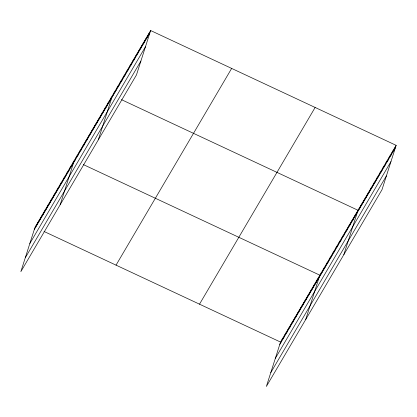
<?xml version="1.0" encoding="UTF-8"?>
<svg xmlns="http://www.w3.org/2000/svg" width="417" height="417" viewBox="0 0 417 417"><rect width="100%" height="100%" fill="white"/><g stroke="black" fill="none" stroke-linecap="round" stroke-linejoin="round"><path stroke-width="0.63" d="M35.711 227.182L36.477 224.779M37.165 224.706L37.931 222.303M38.619 222.225L39.386 219.822M40.079 219.749L40.845 217.346M41.533 217.273L42.299 214.87M42.987 214.797L43.754 212.394M44.447 212.316L45.213 209.913M45.901 209.84L46.668 207.437M47.356 207.364L48.122 204.961M48.81 204.888L49.581 202.485M50.269 202.407L51.036 200.009M51.724 199.931L52.49 197.528M53.178 197.455L53.944 195.052M54.637 194.979L55.404 192.576M56.092 192.498L56.858 190.1M57.546 190.022L58.312 187.619M59.005 187.546L59.772 185.143M60.46 185.07L61.226 182.667M61.914 182.589L62.68 180.191M63.368 180.113L64.14 177.71M64.828 177.637L65.594 175.234M66.282 175.161L67.048 172.758M67.736 172.68L68.503 170.282M69.196 170.204L69.962 167.801M70.65 167.728L71.416 165.325M72.105 165.252L72.871 162.849M60.157 204.773L74.33 160.373M75.029 160.274L75.795 157.876M76.499 157.777L77.265 155.379M77.963 155.28L78.73 152.883M79.433 152.784L80.2 150.381M80.898 150.287L81.664 147.884M82.368 147.79L83.134 145.387M83.833 145.293L84.599 142.89M85.303 142.796L86.069 140.393M86.767 140.3L87.534 137.897M88.237 137.803L89.003 135.4M89.702 135.306L90.468 132.903M91.172 132.809L91.938 130.406M92.637 130.312L93.403 127.91M94.106 127.816L94.873 125.413M95.571 125.319L96.337 122.916M97.041 122.822L97.807 120.419M98.506 120.325L99.272 117.922M99.976 117.829L100.742 115.426M101.44 115.332L102.207 112.929M102.91 112.835L103.677 110.432M104.375 110.338L105.147 107.935M105.845 107.841L106.611 105.438M107.31 105.345L108.081 102.942M108.78 102.848L109.546 100.445M110.244 100.351L111.016 97.948M98.313 139.851L112.481 95.451M113.184 95.357L113.95 92.955M114.649 92.861L115.415 90.458M116.119 90.364L116.885 87.961M117.584 87.867L118.35 85.464M119.053 85.37L119.82 82.967M120.518 82.874L121.284 80.471M121.988 80.377L122.754 77.974M123.453 77.88L124.219 75.477M124.923 75.383L125.689 72.98M126.387 72.886L127.154 70.483M127.857 70.39L128.624 67.987M129.322 67.893L130.088 65.49M130.792 65.396L131.558 62.993M132.257 62.899L133.023 60.496M133.727 60.402L134.493 57.999M135.191 57.906L135.958 55.503M136.661 55.409L137.428 53.006M138.126 52.912L138.892 50.509M139.596 50.415L140.362 48.012M141.061 47.919L141.827 45.516M142.531 45.422L143.297 43.019M143.995 42.925L144.762 40.522M145.465 40.428L146.231 38.025M146.93 37.931L147.696 35.528M148.4 35.435L149.166 33.032M150.636 30.535L136.463 74.935L20.85 271.655L35.018 227.255L150.636 30.535L396.15 145.345L381.982 189.745L266.364 386.465L280.537 342.065L396.15 145.345M281.225 341.992L281.991 339.589M282.679 339.511L283.451 337.108M284.139 337.035L284.905 334.632M285.593 334.559L286.359 332.156M287.047 332.083L287.813 329.68M288.507 329.602L289.273 327.199M289.961 327.126L290.727 324.723M291.415 324.65L292.181 322.247M292.875 322.174L293.641 319.771M294.329 319.693L295.095 317.29M295.783 317.217L296.55 314.814M297.238 314.741L298.009 312.338M298.697 312.265L299.463 309.862M300.151 309.784L300.918 307.381M301.606 307.308L302.377 304.905M303.065 304.832L303.831 302.429M304.519 302.356L305.286 299.953M305.974 299.875L306.74 297.472M307.433 297.399L308.199 294.996M308.888 294.923L309.654 292.52M310.342 292.447L311.108 290.044M311.801 289.966L312.568 287.563M313.256 287.49L314.022 285.087M314.71 285.014L315.476 282.611M316.164 282.538L316.936 280.135M317.624 280.057L318.39 277.654M305.677 319.578L319.844 275.178L83.332 164.579M320.548 275.084L321.314 272.682M322.013 272.588L322.779 270.185M323.483 270.091L324.249 267.688M324.947 267.594L325.713 265.191M326.417 265.097L327.183 262.694M327.882 262.601L328.648 260.198M329.352 260.104L330.118 257.701M330.817 257.607L331.583 255.204M332.286 255.11L333.053 252.707M333.751 252.613L334.517 250.21M335.221 250.117L335.987 247.714M336.686 247.62L337.452 245.217M338.156 245.123L338.922 242.72M339.62 242.626L340.387 240.223M341.09 240.129L341.857 237.726M342.555 237.633L343.321 235.23M344.025 235.136L344.791 232.733M345.49 232.639L346.256 230.236M346.96 230.142L347.726 227.739M348.424 227.646L349.191 225.243M349.894 225.149L350.661 222.746M351.359 222.652L352.13 220.249M352.829 220.155L353.595 217.752M354.294 217.658L355.065 215.255M355.764 215.162L356.53 212.759M343.827 254.662L358 210.262L121.483 99.663M358.698 210.168L359.464 207.765M360.168 207.671L360.934 205.268M361.633 205.174L362.399 202.771M363.103 202.678L363.869 200.275M364.567 200.181L365.334 197.778M366.037 197.684L366.804 195.281M367.502 195.187L368.268 192.784M368.972 192.69L369.738 190.288M370.437 190.194L371.203 187.791M371.907 187.697L372.673 185.294M373.371 185.2L374.138 182.797M374.841 182.703L375.608 180.3M376.306 180.207L377.072 177.804M377.776 177.71L378.542 175.307M379.241 175.213L380.007 172.81M380.711 172.716L381.477 170.313M382.175 170.219L382.942 167.816M383.645 167.723L384.411 165.32M385.11 165.226L385.876 162.823M386.58 162.729L387.346 160.326M388.045 160.232L388.811 157.829M389.514 157.735L390.281 155.333M390.979 155.239L391.745 152.836M392.449 152.742L393.215 150.339M393.914 150.245L394.68 147.842M34.251 229.658L149.865 32.938M29.831 243.518L145.444 46.798M25.275 257.795L140.889 61.075M116.041 265.144L231.654 68.419M199.514 304.175L315.132 107.456M279.771 344.468L395.384 147.748M275.345 358.328L390.958 161.603M270.789 372.605L386.403 175.885M44.025 231.466L280.537 342.065"/></g></svg>
